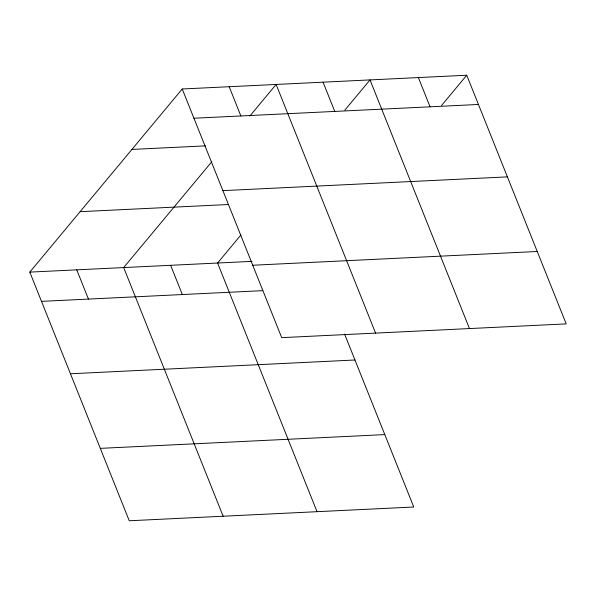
<?xml version="1.0" encoding="UTF-8"?>
<svg xmlns="http://www.w3.org/2000/svg" width="596" height="596" viewBox="0 0 596 596"><rect width="100%" height="100%" fill="white"/><g stroke="black" fill="none" stroke-linecap="round" stroke-linejoin="round"><path stroke-width="0.89" d="M344.622 334.14L413.766 507.01L129.257 520.77L29.8 272.111L182.234 88.99L466.743 75.23L566.2 323.889L281.692 337.649L182.234 88.99M211.684 161.859L123.685 267.574L223.142 516.225M249.806 116.071L276.127 84.453L375.577 333.104M240.97 234.928L217.577 263.03L317.027 511.688M344.861 110.126L370.012 79.909L469.469 328.567M441.591 105.447L466.743 75.23M193.931 118.231L478.439 104.471M131.932 149.425L205.568 145.864M222.897 190.638L507.405 176.878M80.102 211.684L228.298 204.517M29.8 272.111L251.989 261.368M252.734 265.242L537.242 251.482M41.497 301.36L262.754 290.654M70.455 373.767L354.963 359.999M100.292 448.363L384.8 434.603M418.377 77.569L430.074 106.811M323.069 82.181L334.766 111.422M229.177 86.718L240.873 115.967M170.635 265.302L182.331 294.543M76.742 269.846L88.439 299.088"/></g></svg>
